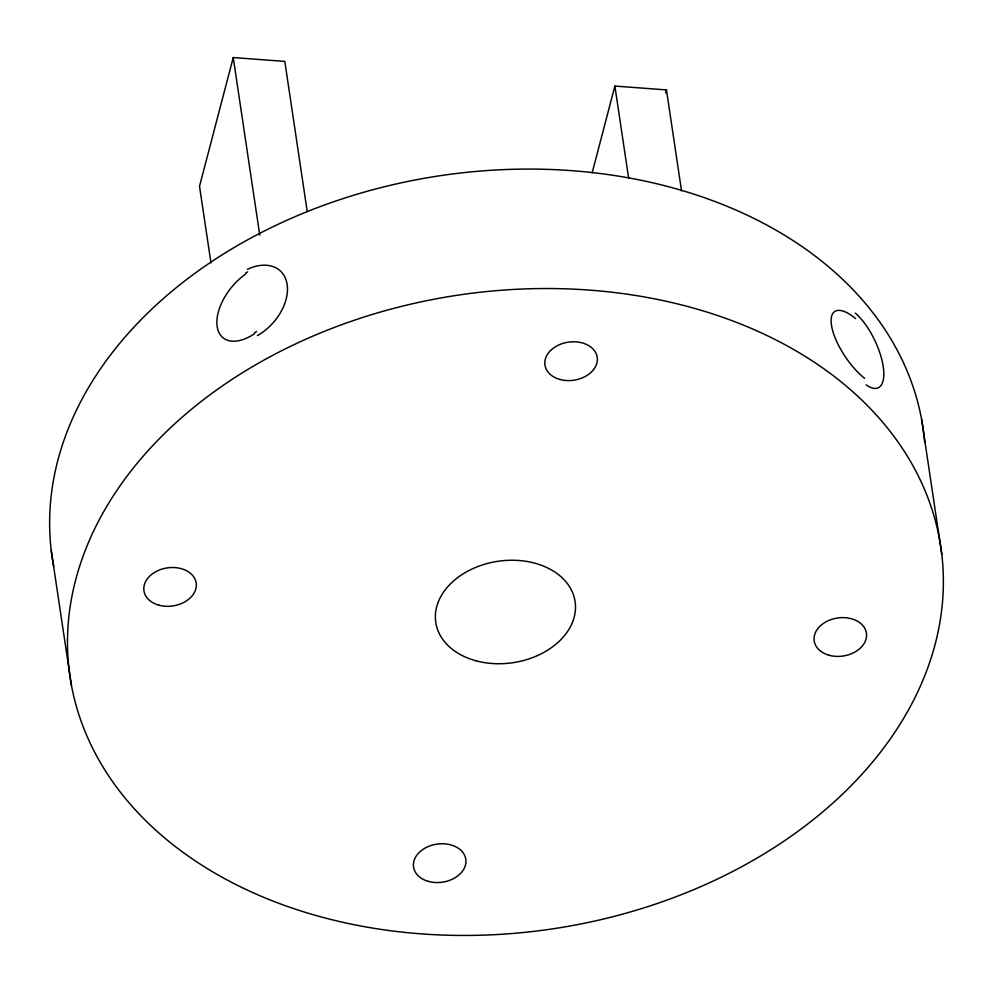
<?xml version="1.0" encoding="UTF-8"?>
<svg xmlns="http://www.w3.org/2000/svg" width="993" height="993" viewBox="0 0 993 993"><rect width="100%" height="100%" fill="white"/><g stroke="black" fill="none" stroke-linecap="round" stroke-linejoin="round"><path stroke-width="1.49" d="M307.222 211.472L284.805 61.405L233.231 57.557L199.519 186.312L210.963 262.872M592.151 172.894L614.878 86.068L666.452 89.916L681.558 190.979M665.67 92.908L666.452 89.916M921.603 419.381L941.786 554.28A440.222 320.379 -8.5 0 1 319.498 916.477A440.222 320.379 -8.5 0 1 254.99 365.201A440.222 320.379 -8.5 0 1 941.786 554.28M614.878 86.068L628.606 177.946M233.231 57.557L259.769 235.18M51.214 550.246L71.397 685.158M53.709 566.544A440.222 320.379 -8.5 0 1 444.33 175.091A440.222 320.379 -8.5 0 1 924.706 442.481M254.655 333.623A43.965 25.024 -51.2 0 1 217.157 326.56A43.965 25.024 -51.2 0 1 245.767 273.969M245.606 273.025A43.804 29.567 -47.8 0 1 247.691 271.896M247.456 269.326A43.977 29.666 -47.8 0 1 287.138 284.445A43.977 29.666 -47.8 0 1 257.46 335.572M256.604 331.538A43.804 23.224 -42 0 1 254.531 332.754M864.63 378.345A43.965 16.645 55.8 0 1 831.464 325.145A43.965 16.645 55.8 0 1 855.656 318.666M855.271 313.093A43.977 17.129 64.7 0 1 883.224 366.541A43.977 17.129 64.7 0 1 866.095 384.85M475.672 660.705A70.441 51.264 -8.5 0 0 575.245 602.751A70.441 51.264 -8.5 0 0 465.357 572.502A70.441 51.264 -8.5 0 0 475.672 660.705M829.143 655.281A26.414 19.227 -8.5 0 0 866.479 633.559A26.414 19.227 -8.5 0 0 825.282 622.214A26.414 19.227 -8.5 0 0 829.143 655.281M428.517 881.424A26.414 19.227 -8.5 0 0 465.854 859.69A26.414 19.227 -8.5 0 0 424.644 848.345A26.414 19.227 -8.5 0 0 428.517 881.424M158.905 605.184A26.414 19.227 -8.5 0 0 196.242 583.462A26.414 19.227 -8.5 0 0 155.045 572.105A26.414 19.227 -8.5 0 0 158.905 605.184M559.928 379.45A26.414 19.227 -8.5 0 0 597.265 357.716A26.414 19.227 -8.5 0 0 556.055 346.371A26.414 19.227 -8.5 0 0 559.928 379.45"/></g></svg>
